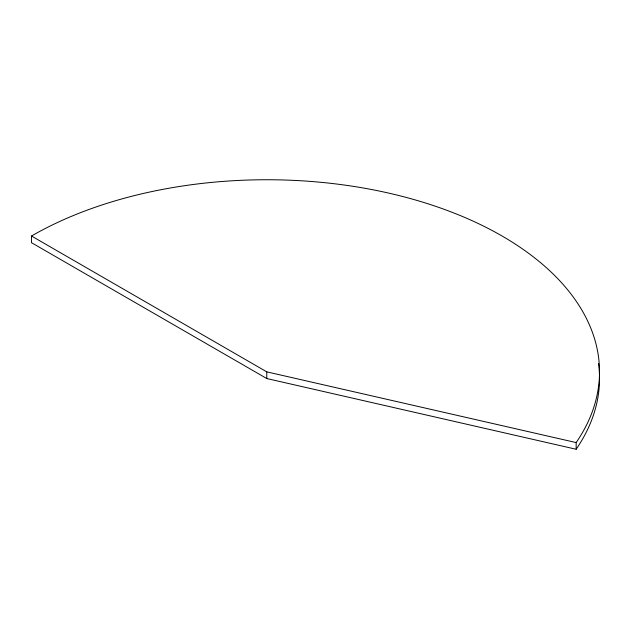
<?xml version="1.0" encoding="UTF-8"?>
<svg xmlns="http://www.w3.org/2000/svg" width="630" height="630" viewBox="0 0 630 630"><rect width="100%" height="100%" fill="white"/><g stroke="black" fill="none" stroke-linecap="round" stroke-linejoin="round"><path stroke-width="0.94" d="M31.5 236.014L266.781 371.857L576.159 442.575L576.159 449.253L266.781 378.536L31.5 242.692L31.5 236.014A332.742 192.111 0 0 1 449.466 211.286A332.742 192.111 0 0 1 576.159 442.575M266.781 371.857L266.781 378.536M598.5 363.463A332.742 192.111 0 0 1 576.159 449.253"/></g></svg>
